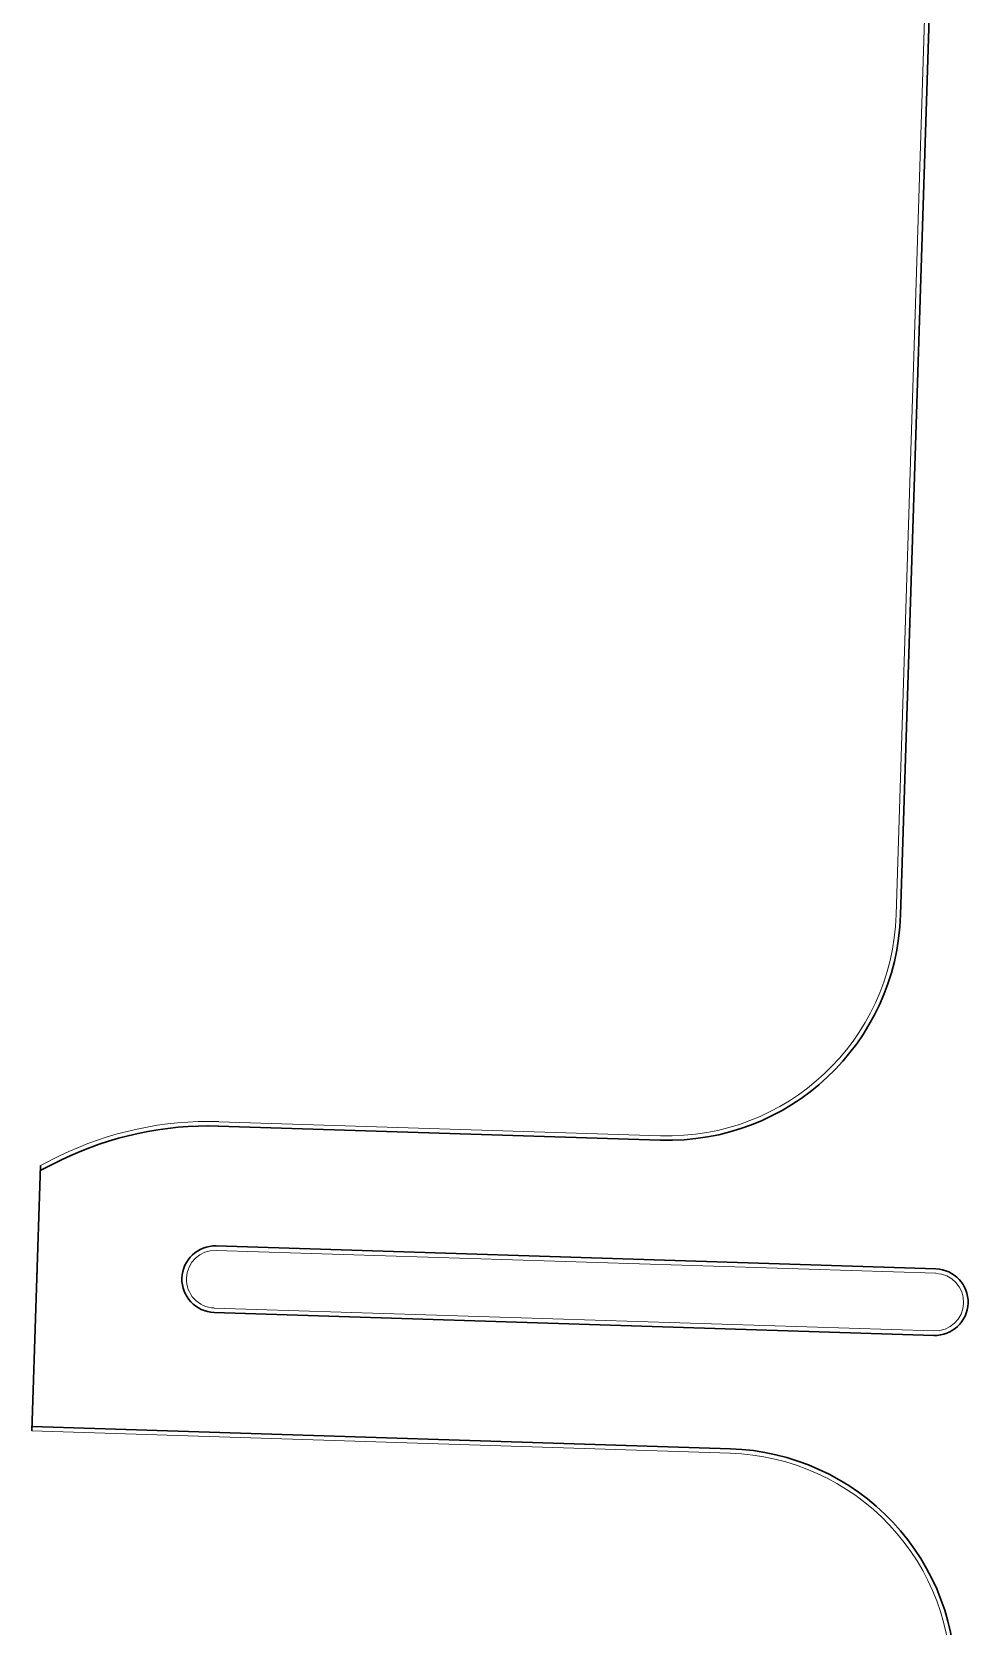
# Model space of a CAD drawing. Extents: x 2536801 to 2538856, y 7112140 to 7131569.
# Drawn here: x 2537640.4 to 2537781.1, y 7118882.1 to 7119121.6 of the extents above; entities that cross this region are included whole.
import ezdxf

# ---------------------------------------------------------------- set-up
doc = ezdxf.new("R2010")
doc.units = 0
doc.header["$LTSCALE"] = 100
doc.header["$MEASUREMENT"] = 0
for name, color, linetype, lineweight in [('D_BOC_FR', 3, 'Continuous', 13), ('D_DRVWY_1', 6, 'Continuous', 30), ('D_FOC_FR', 3, 'Continuous', 30)]:
    doc.layers.add(name, color=color, linetype=linetype, lineweight=lineweight)

msp = doc.modelspace()

# ---------------------------------------------------------------- linework, layer by layer
at = {"layer": 'D_BOC_FR', "lineweight": 0}
msp.add_line((2537778.43, 7119244.44), (2537770.29, 7118988.99), dxfattribs=at)
at = {"layer": 'D_DRVWY_1', "lineweight": 0}
for p, q in [((2537668.51, 7118957.88), (2537734.89, 7118955.77)), ((2537644.59, 7118952.74), (2537641.7, 7118951.32)), ((2537668.11, 7118938.55), (2537776.25, 7118935.11)), ((2537667.84, 7118929.89), (2537775.97, 7118926.44)), ((2537640.43, 7118911.42), (2537745.37, 7118908.08))]:
    msp.add_line(p, q, dxfattribs=at)
at = {"layer": 'D_DRVWY_1'}
for p, q in [((2537666.86, 7118957.27), (2537734.86, 7118955.1)), ((2537641.7, 7118951.32), (2537640.43, 7118911.42)), ((2537644.89, 7118952.14), (2537641.67, 7118950.56)), ((2537668.13, 7118939.22), (2537776.27, 7118935.77)), ((2537667.82, 7118929.22), (2537775.95, 7118925.78)), ((2537640.45, 7118912.09), (2537745.39, 7118908.74))]:
    msp.add_line(p, q, dxfattribs=at)
for centre, radius, start, end in [((2537735.98, 7118990.08), 35, 268.1751, 358.1751), ((2537667.97, 7118934.22), 5, 88.1751, 178.1751), ((2537776.11, 7118930.77), 5, 358.1751, 88.1751)]:
    msp.add_arc(centre, radius, start, end, dxfattribs=at)
at = {"layer": 'D_DRVWY_1', "lineweight": 0}
for centre, radius, start, end in [((2537735.98, 7118990.08), 34.33, 268.1751, 358.1751), ((2537667.97, 7118934.22), 4.33, 88.1751, 178.1751), ((2537776.11, 7118930.77), 4.33, 358.1751, 88.1751)]:
    msp.add_arc(centre, radius, start, end, dxfattribs=at)
at = {"layer": 'D_DRVWY_1', "lineweight": 0, "extrusion": (0, 0, -1)}
for centre, radius, start, end in [((-2537666.89, 7118907.24), 50.67, 63.8904, 91.8249), ((-2537667.97, 7118934.22), 4.33, 271.8248, 1.8249), ((-2537776.11, 7118930.77), 4.33, 181.8249, 271.8249), ((-2537744.28, 7118873.76), 34.33, 91.8249, 181.8249)]:
    msp.add_arc(centre, radius, start, end, dxfattribs=at)
at = {"layer": 'D_DRVWY_1', "extrusion": (0, 0, -1)}
for centre, radius, start, end in [((-2537666.89, 7118907.24), 50, 63.8904, 91.8249), ((-2537667.97, 7118934.22), 5, 271.8249, 1.8249), ((-2537776.11, 7118930.77), 5, 181.8249, 271.8249), ((-2537744.28, 7118873.76), 35, 91.8249, 181.8249)]:
    msp.add_arc(centre, radius, start, end, dxfattribs=at)
at = {"layer": 'D_DRVWY_1'}
msp.add_point((2537641.18, 7118935.07), dxfattribs=at)
at = {"layer": 'D_FOC_FR'}
msp.add_line((2537779.1, 7119244.42), (2537770.96, 7118988.97), dxfattribs=at)

doc.saveas('drawing.dxf')
